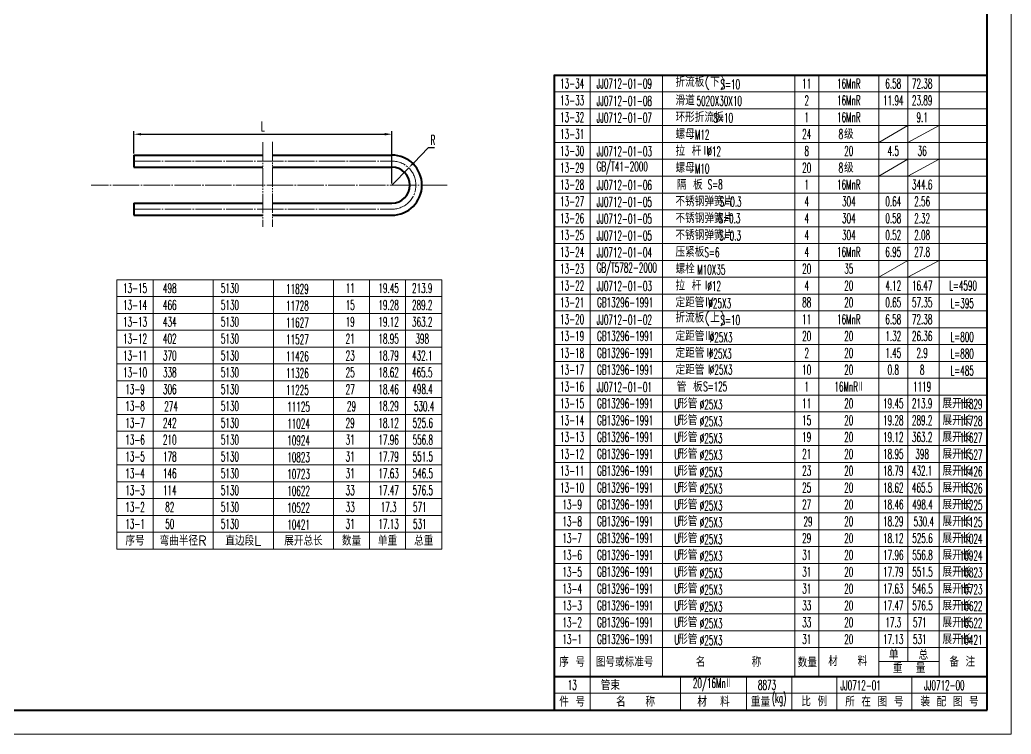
# Model space of a CAD drawing. Header units: millimetres. Extents: x 653 to 3278, y 1219 to 2187.
# Drawn here: x 1974.1 to 2386.2, y 1592.8 to 1889.8 of the extents above; entities that cross this region are included whole.
import ezdxf

# ---------------------------------------------------------------- set-up
doc = ezdxf.new("R2010")
doc.units = ezdxf.units.MM
doc.linetypes.add('JIS_08_11', pattern=[12.8, 11, -0.6, 0.6, -0.6])
doc.linetypes.add('JIS_09_08', pattern=[10.75, 8, -0.55, 0.55, -0.55, 0.55, -0.55])
for name, color, linetype, lineweight in [('图层1', 1, 'Continuous', 40), ('图层2', 4, 'JIS_08_11', 20), ('图层3', 2, 'Continuous', 20), ('图层5', 6, 'JIS_09_08', 20)]:
    doc.layers.add(name, color=color, linetype=linetype, lineweight=lineweight)
doc.styles.get("Standard").update_dxf_attribs({"font": 'romans.shx', "width": 0.55, "height": 4, "bigfont": 'gbcbig.shx'})
doc.styles.add('样式 1', font='romans.shx', dxfattribs={"height": 4, "bigfont": 'gbcbig.shx'})
doc.styles.add('样式 2', font='romans.shx', dxfattribs={"width": 0.55, "height": 4, "bigfont": 'gbcbig.shx'})
doc.styles.add('样式 4', font='romans.shx', dxfattribs={"height": 6, "bigfont": 'gbcbig.shx'})
doc.dimstyles.new('ISO-25', dxfattribs={"dimtxt": 4, "dimasz": 3, "dimexe": 1.25, "dimexo": 0.625, "dimgap": 1.25, "dimtad": 1, "dimtoh": 1, "dimtxsty": 'Standard', "dimcen": 2.5, "dimadec": 1, "dimazin": 2, "dimtfac": 1, "dimtmove": 0, "dimatfit": 3, "dimfxl": 1, "dimarcsym": 0})
doc.dimstyles.new('副本 ISO-25', dxfattribs={"dimtxt": 4, "dimasz": 3, "dimexe": 1.25, "dimexo": 0.625, "dimgap": 1.25, "dimtad": 1, "dimdec": 1, "dimtxsty": 'Standard', "dimcen": 2.5, "dimazin": 2, "dimtfac": 1, "dimtdec": 1, "dimtmove": 0, "dimatfit": 3, "dimfxl": 1, "dimarcsym": 0})

# ---------------------------------------------------------------- blocks, each defined once
blk = doc.blocks.new('*D396')
at = {"layer": 'Defpoints', "color": 0}
for p in [(2128.77, 1842.22), (2021.53, 1833.55), (2128.77, 1821.05)]:
    blk.add_point(p, dxfattribs=at)
at = {"layer": '图层3', "color": 0, "lineweight": -2}
for p, q in [((2021.53, 1834.18), (2021.53, 1843.47)), ((2024.53, 1842.22), (2125.77, 1842.22)), ((2128.77, 1821.68), (2128.77, 1843.47))]:
    blk.add_line(p, q, dxfattribs=at)
at = {"layer": '图层3', "color": 0}
for points in [[(2024.53, 1842.72), (2024.53, 1841.72), (2021.53, 1842.22)], [(2125.77, 1842.72), (2125.77, 1841.72), (2128.77, 1842.22)]]:
    blk.add_solid(points, dxfattribs=at)
at = {"layer": '图层3', "color": 0, "insert": (2075.15, 1845.47), "char_height": 4, "attachment_point": 5}
blk.add_mtext('L', dxfattribs=at)
blk = doc.blocks.new('*D397')
at = {"layer": 'Defpoints', "color": 0}
for p in [(2135.75, 1828.22), (2128.77, 1821.05)]:
    blk.add_point(p, dxfattribs=at)
at = {"layer": '图层3', "color": 0, "lineweight": -2}
for p, q in [((2143.84, 1836.52), (2137.84, 1830.36)), ((2146.55, 1836.52), (2143.84, 1836.52)), ((2128.77, 1821.05), (2135.75, 1828.22))]:
    blk.add_line(p, q, dxfattribs=at)
at = {"layer": '图层3', "color": 0}
blk.add_solid([(2137.48, 1830.71), (2138.2, 1830.02), (2135.75, 1828.22)], dxfattribs=at)
at = {"layer": '图层3', "color": 0, "insert": (2145.82, 1839.77), "char_height": 4, "attachment_point": 5}
blk.add_mtext('R', dxfattribs=at)

msp = doc.modelspace()

# ---------------------------------------------------------------- linework, layer by layer
at = {"layer": '图层1'}
for p, q in [((2376.225, 1602.779), (2376.225, 2176.779)), ((2196.225, 1866.946), (2196.225, 1602.779)), ((2196.225, 1866.779), (2376.221, 1866.779)), ((2021.534, 1833.552), (2075.152, 1833.552)), ((2021.534, 1833.552), (2021.534, 1828.552)), ((2079.152, 1833.552), (2128.771, 1833.552)), ((2021.534, 1828.552), (2075.152, 1828.552)), ((2079.152, 1828.552), (2128.771, 1828.552)), ((2021.534, 1813.552), (2075.152, 1813.552)), ((2021.534, 1813.552), (2021.534, 1808.552)), ((2079.152, 1813.552), (2128.771, 1813.552)), ((2021.534, 1808.552), (2075.152, 1808.552)), ((2079.152, 1808.552), (2128.771, 1808.552)), ((2196.225, 1616.779), (2376.221, 1616.779)), ((1570.225, 1602.779), (2376.225, 1602.779))]:
    msp.add_line(p, q, dxfattribs=at)
for radius in [12.5, 7.5]:
    msp.add_arc((2128.771, 1821.052), radius, 270, 90, dxfattribs=at)
at = {"layer": '图层2'}
for p, q in [((2021.534, 1831.052), (2128.771, 1831.052)), ((2151.735, 1821.052), (2003.686, 1821.052)), ((2021.534, 1811.052), (2128.771, 1811.052))]:
    msp.add_line(p, q, dxfattribs=at)
msp.add_arc((2128.771, 1821.052), 10, 270, 90, dxfattribs=at)
at = {"layer": '图层3'}
for p, q in [((2386.225, 1592.779), (2386.225, 2186.779)), ((2211.225, 1616.811), (2211.225, 1866.946)), ((2241.224, 1616.811), (2241.224, 1866.779)), ((2296.223, 1616.811), (2296.223, 1866.779)), ((2306.223, 1616.811), (2306.223, 1866.779)), ((2331.222, 1616.811), (2331.222, 1866.779)), ((2343.222, 1623.041), (2343.222, 1866.779)), ((2356.222, 1616.811), (2356.222, 1866.779)), ((2196.225, 1859.779), (2376.221, 1859.779)), ((2196.225, 1852.779), (2376.221, 1852.779)), ((2196.225, 1845.779), (2376.221, 1845.779)), ((2331.222, 1838.779), (2343.222, 1845.779)), ((2343.222, 1838.779), (2356.222, 1845.779)), ((2196.225, 1838.779), (2376.221, 1838.779)), ((2196.225, 1831.779), (2376.221, 1831.779)), ((2331.222, 1824.779), (2343.222, 1831.779)), ((2343.222, 1824.779), (2356.222, 1831.779)), ((2196.225, 1824.779), (2376.221, 1824.779)), ((2196.225, 1817.779), (2376.221, 1817.779)), ((2196.225, 1810.779), (2376.221, 1810.779)), ((2196.225, 1803.779), (2376.221, 1803.779)), ((2196.225, 1796.779), (2376.221, 1796.779)), ((2196.225, 1789.779), (2376.221, 1789.779)), ((2331.222, 1782.779), (2343.222, 1789.779)), ((2343.222, 1782.779), (2356.222, 1789.779)), ((2014.486, 1781.708), (2149.486, 1781.708)), ((2014.486, 1781.708), (2014.486, 1669.708)), ((2029.486, 1781.708), (2029.486, 1669.708)), ((2054.486, 1781.708), (2054.486, 1669.708)), ((2079.486, 1781.708), (2079.486, 1669.708)), ((2104.486, 1781.708), (2104.486, 1669.708)), ((2119.486, 1781.708), (2119.486, 1669.708)), ((2134.486, 1781.708), (2134.486, 1669.708)), ((2149.486, 1781.708), (2149.486, 1669.708)), ((2196.225, 1782.779), (2376.221, 1782.779)), ((2014.486, 1774.708), (2149.486, 1774.708)), ((2196.225, 1775.779), (2376.221, 1775.779)), ((2196.225, 1768.779), (2376.221, 1768.779)), ((2014.486, 1767.708), (2149.486, 1767.708)), ((2014.486, 1760.708), (2149.486, 1760.708)), ((2196.225, 1761.779), (2376.221, 1761.779)), ((2014.486, 1753.708), (2149.486, 1753.708)), ((2196.225, 1754.779), (2376.221, 1754.779)), ((2196.225, 1747.779), (2376.221, 1747.779)), ((2014.486, 1746.708), (2149.486, 1746.708)), ((2014.486, 1739.708), (2149.486, 1739.708)), ((2196.225, 1740.779), (2376.221, 1740.779)), ((2014.486, 1732.708), (2149.486, 1732.708)), ((2196.225, 1733.779), (2376.221, 1733.779)), ((2014.486, 1725.708), (2149.486, 1725.708)), ((2196.225, 1726.779), (2376.221, 1726.779)), ((2014.486, 1718.708), (2149.486, 1718.708)), ((2196.225, 1719.779), (2376.221, 1719.779)), ((2014.486, 1711.708), (2149.486, 1711.708)), ((2196.225, 1712.779), (2376.221, 1712.779)), ((2014.486, 1704.708), (2149.486, 1704.708)), ((2196.225, 1705.779), (2376.221, 1705.779)), ((2196.225, 1698.779), (2376.221, 1698.779)), ((2014.486, 1697.708), (2149.486, 1697.708)), ((2014.486, 1690.708), (2149.486, 1690.708)), ((2196.225, 1691.779), (2376.221, 1691.779)), ((2014.486, 1683.708), (2149.486, 1683.708)), ((2196.225, 1684.779), (2376.221, 1684.779)), ((2196.225, 1677.779), (2376.221, 1677.779)), ((2014.486, 1676.708), (2149.486, 1676.708)), ((2014.486, 1669.708), (2149.486, 1669.708)), ((2196.225, 1670.779), (2376.221, 1670.779)), ((2196.225, 1663.779), (2376.221, 1663.779)), ((2196.225, 1656.779), (2376.221, 1656.779)), ((2196.225, 1649.779), (2376.221, 1649.779)), ((2196.225, 1642.779), (2376.221, 1642.779)), ((2196.225, 1635.779), (2376.221, 1635.779)), ((2196.225, 1628.779), (2376.221, 1628.779)), ((2331.23, 1623.009), (2356.142, 1623.009)), ((2196.225, 1616.779), (2376.225, 1616.779)), ((2211.225, 1602.779), (2211.225, 1616.779)), ((2248.725, 1602.779), (2248.725, 1616.779)), ((2276.225, 1602.779), (2276.225, 1616.779)), ((2294.975, 1602.779), (2294.975, 1616.779)), ((2313.725, 1602.779), (2313.725, 1616.779)), ((2344.975, 1602.779), (2344.975, 1616.779)), ((2196.225, 1609.779), (2376.225, 1609.779)), ((1545.225, 1592.779), (2386.225, 1592.779))]:
    msp.add_line(p, q, dxfattribs=at)
at = {"layer": '图层5'}
for p, q in [((2075.152, 1838.922), (2075.152, 1803.722)), ((2079.152, 1839.075), (2079.152, 1803.722))]:
    msp.add_line(p, q, dxfattribs=at)

# ---------------------------------------------------------------- texts
at = {"layer": '图层3'}
for s, insert, char_height, width, attachment_point, style in [('13-34', (2203.725, 1863.279), 4, 14.99969, 5, '样式 2'), ('JJ0712-01-09', (2213.876, 1863.246), 4, 37.5, 4, '样式 2'), ('折流板(下)', (2246.667, 1863.279), 4, 29.99939, 4, '样式 1'), ('S=10', (2269.454, 1862.962), 4, 9.9998, 5, '样式 2'), ('11', (2301.223, 1863.279), 4, 9.9998, 5, '样式 2'), ('16MnR', (2318.722, 1863.279), 4, 24.99949, 5, '样式 2'), ('6.58', (2337.222, 1863.279), 4, 11.99976, 5, '样式 2'), ('72.38', (2349.222, 1863.279), 4, 11.99976, 5, '样式 2'), ('滑道', (2246.667, 1856.279), 4, 29.99939, 4, '样式 1'), ('13-33', (2203.725, 1856.279), 4, 14.99969, 5, '样式 2'), ('JJ0712-01-08', (2213.876, 1856.079), 4, 37.5, 4, '样式 2'), ('5020X30X10', (2264.863, 1856.077), 4, 26.27289, 5, '样式 2'), ('2', (2301.223, 1856.279), 4, 9.9998, 5, '样式 2'), ('16MnR', (2318.722, 1856.279), 4, 24.99949, 5, '样式 2'), ('11.94', (2337.222, 1856.279), 4, 11.99976, 5, '样式 2'), ('23.89', (2349.222, 1856.279), 4, 11.99976, 5, '样式 2'), ('13-32', (2203.725, 1849.279), 4, 14.99969, 5, '样式 2'), ('JJ0712-01-07', (2213.876, 1849.079), 4, 37.5, 4, '样式 2'), ('环形折流板', (2246.667, 1849.279), 4, 29.99939, 4, '样式 1'), ('S=10', (2266.55, 1849.029), 4, 9.9998, 5, '样式 2'), ('1', (2301.223, 1849.279), 4, 9.9998, 5, '样式 2'), ('16MnR', (2318.722, 1849.279), 4, 24.99949, 5, '样式 2'), ('9.1', (2349.222, 1849.279), 4, 11.99976, 5, '样式 2'), ('13-31', (2203.725, 1842.279), 4, 14.99969, 5, '样式 2'), ('螺母', (2246.667, 1842.279), 4, 29.99939, 4, '样式 1'), ('M12', (2257.765, 1842.038), 4, 9.9998, 5, '样式 2'), ('24', (2301.223, 1842.279), 4, 9.9998, 5, '样式 2'), ('8', (2315.446, 1842.274), 4, 9.9998, 5, '样式 2'), ('级', (2318.722, 1842.279), 4, 24.99949, 5, '样式 1'), ('13-30', (2203.725, 1835.279), 4, 14.99969, 5, '样式 2'), ('JJ0712-01-03', (2213.876, 1835.079), 4, 37.5, 4, '样式 2'), ('拉 杆Ⅱ', (2246.667, 1835.279), 4, 29.99939, 4, '样式 1'), ('%%C12', (2262.766, 1835.072), 4, 9.9998, 5, '样式 2'), ('8', (2301.223, 1835.279), 4, 9.9998, 5, '样式 2'), ('20', (2318.722, 1835.279), 4, 24.99949, 5, '样式 2'), ('4.5', (2337.222, 1835.279), 4, 11.99976, 5, '样式 2'), ('36', (2349.222, 1835.279), 4, 11.99976, 5, '样式 2'), ('13-29', (2203.725, 1828.279), 4, 14.99969, 5, '样式 2'), ('GB/T41-2000', (2213.876, 1828.135), 4, 37.5, 4, '样式 2'), ('螺母', (2246.667, 1828.279), 4, 29.99939, 4, '样式 1'), ('M10', (2257.733, 1827.926), 4, 9.9998, 5, '样式 2'), ('20', (2301.223, 1828.279), 4, 9.9998, 5, '样式 2'), ('8', (2315.446, 1828.274), 4, 9.9998, 5, '样式 2'), ('级', (2318.722, 1828.279), 4, 24.99949, 5, '样式 1'), ('13-28', (2203.725, 1821.279), 4, 14.99969, 5, '样式 2'), ('JJ0712-01-06', (2213.876, 1821.079), 4, 37.5, 4, '样式 2'), ('隔 板', (2247.209, 1821.203), 4, 29.99939, 4, '样式 1'), ('S=8', (2263.167, 1821.33), 4, 9.9998, 5, '样式 2'), ('1', (2301.223, 1821.279), 4, 9.9998, 5, '样式 2'), ('16MnR', (2318.722, 1821.279), 4, 24.99949, 5, '样式 2'), ('344.6', (2349.222, 1821.279), 4, 11.99976, 5, '样式 2'), ('13-27', (2203.725, 1814.279), 4, 14.99969, 5, '样式 2'), ('JJ0712-01-05', (2213.876, 1814.079), 4, 37.5, 4, '样式 2'), ('不锈钢弹簧片', (2246.667, 1814.279), 4, 29.99939, 4, '样式 1'), ('S=0.3', (2269.617, 1814.118), 4, 9.9998, 5, '样式 2'), ('4', (2301.223, 1814.279), 4, 9.9998, 5, '样式 2'), ('304', (2318.722, 1814.279), 4, 24.99949, 5, '样式 2'), ('0.64', (2337.222, 1814.279), 4, 11.99976, 5, '样式 2'), ('2.56', (2349.222, 1814.279), 4, 11.99976, 5, '样式 2'), ('13-26', (2203.725, 1807.279), 4, 14.99969, 5, '样式 2'), ('不锈钢弹簧片', (2246.667, 1807.279), 4, 29.99939, 4, '样式 1'), ('4', (2301.223, 1807.279), 4, 9.9998, 5, '样式 2'), ('304', (2318.722, 1807.279), 4, 24.99949, 5, '样式 2'), ('0.58', (2337.222, 1807.279), 4, 11.99976, 5, '样式 2'), ('2.32', (2349.222, 1807.279), 4, 11.99976, 5, '样式 2'), ('JJ0712-01-05', (2213.876, 1807.079), 4, 37.5, 4, '样式 2'), ('S=0.3', (2269.111, 1807.247), 4, 9.9998, 5, '样式 2'), ('13-25', (2203.725, 1800.279), 4, 14.99969, 5, '样式 2'), ('JJ0712-01-05', (2213.876, 1800.079), 4, 37.5, 4, '样式 2'), ('不锈钢弹簧片', (2246.667, 1800.279), 4, 29.99939, 4, '样式 1'), ('S=0.3', (2269.391, 1800.088), 4, 9.9998, 5, '样式 2'), ('4', (2301.223, 1800.279), 4, 9.9998, 5, '样式 2'), ('304', (2318.722, 1800.279), 4, 24.99949, 5, '样式 2'), ('0.52', (2337.222, 1800.279), 4, 11.99976, 5, '样式 2'), ('2.08', (2349.222, 1800.279), 4, 11.99976, 5, '样式 2'), ('13-24', (2203.725, 1793.279), 4, 14.99969, 5, '样式 2'), ('JJ0712-01-04', (2213.876, 1793.079), 4, 37.5, 4, '样式 2'), ('压紧板', (2246.667, 1793.279), 4, 29.99939, 4, '样式 1'), ('S=6', (2261.817, 1793.074), 4, 9.9998, 5, '样式 2'), ('4', (2301.223, 1793.279), 4, 9.9998, 5, '样式 2'), ('16MnR', (2318.722, 1793.279), 4, 24.99949, 5, '样式 2'), ('6.95', (2337.222, 1793.279), 4, 11.99976, 5, '样式 2'), ('27.8', (2349.222, 1793.279), 4, 11.99976, 5, '样式 2'), ('GB/T5782-2000', (2213.876, 1786.079), 4, 37.5, 4, '样式 2'), ('螺栓', (2246.667, 1786.279), 4, 29.99939, 4, '样式 1'), ('13-23', (2203.725, 1786.279), 4, 14.99969, 5, '样式 2'), ('M10X35', (2261.568, 1785.908), 4, 9.9998, 5, '样式 2'), ('20', (2301.223, 1786.279), 4, 9.9998, 5, '样式 2'), ('35', (2318.722, 1786.279), 4, 24.99949, 5, '样式 2'), ('13-22', (2203.725, 1779.279), 4, 14.99969, 5, '样式 2'), ('JJ0712-01-03', (2213.876, 1779.079), 4, 37.5, 4, '样式 2'), ('拉 杆Ⅰ', (2246.667, 1779.279), 4, 29.99939, 4, '样式 1'), ('%%C12', (2262.766, 1779.072), 4, 9.9998, 5, '样式 2'), ('4', (2301.223, 1779.279), 4, 9.9998, 5, '样式 2'), ('20', (2318.722, 1779.279), 4, 24.99949, 5, '样式 2'), ('4.12', (2337.222, 1779.279), 4, 11.99976, 5, '样式 2'), ('16.47', (2349.222, 1779.279), 4, 11.99976, 5, '样式 2'), ('13-15', (2021.986, 1778.208), 4, 14.99969, 5, '样式 2'), ('498', (2036.431, 1778.208), 4, 9.9998, 5, '样式 2'), ('5130', (2061.431, 1778.208), 4, 9.9998, 5, '样式 2'), ('11', (2111.431, 1778.208), 4, 9.9998, 5, '样式 2'), ('19.45', (2127.414, 1778.208), 4, 11.99976, 5, '样式 2'), ('213.9', (2141.383, 1778.208), 4, 11.99976, 5, '样式 2'), ('13-14', (2021.986, 1771.208), 4, 14.99969, 5, '样式 2'), ('466', (2036.431, 1771.208), 4, 9.9998, 5, '样式 2'), ('5130', (2061.431, 1771.208), 4, 9.9998, 5, '样式 2'), ('15', (2111.431, 1771.208), 4, 9.9998, 5, '样式 2'), ('19.28', (2127.414, 1771.208), 4, 11.99976, 5, '样式 2'), ('289.2', (2141.383, 1771.208), 4, 11.99976, 5, '样式 2'), ('13-21', (2203.725, 1772.279), 4, 14.99969, 5, '样式 2'), ('GB13296-1991', (2225.766, 1772.286), 4, 32, 5, '样式 2'), ('定距管Ⅳ', (2246.667, 1772.279), 4, 29.99939, 4, '样式 1'), ('%%C25X3', (2265.065, 1771.864), 4, 26.27289, 5, '样式 2'), ('88', (2301.223, 1772.279), 4, 9.9998, 5, '样式 2'), ('20', (2318.722, 1772.279), 4, 24.99949, 5, '样式 2'), ('0.65', (2337.222, 1772.279), 4, 11.99976, 5, '样式 2'), ('57.35', (2349.222, 1772.279), 4, 11.99976, 5, '样式 2'), ('L=395', (2365.848, 1771.946), 4, 26.27289, 5, '样式 2'), ('折流板(上)', (2246.667, 1765.279), 4, 29.99939, 4, '样式 1'), ('13-13', (2021.986, 1764.208), 4, 14.99969, 5, '样式 2'), ('434', (2036.431, 1764.208), 4, 9.9998, 5, '样式 2'), ('5130', (2061.431, 1764.208), 4, 9.9998, 5, '样式 2'), ('19', (2111.431, 1764.208), 4, 9.9998, 5, '样式 2'), ('19.12', (2127.414, 1764.208), 4, 11.99976, 5, '样式 2'), ('363.2', (2141.383, 1764.208), 4, 11.99976, 5, '样式 2'), ('13-20', (2203.725, 1765.279), 4, 14.99969, 5, '样式 2'), ('JJ0712-01-02', (2213.876, 1765.079), 4, 37.5, 4, '样式 2'), ('S=10', (2269.454, 1764.962), 4, 9.9998, 5, '样式 2'), ('11', (2301.223, 1765.279), 4, 9.9998, 5, '样式 2'), ('16MnR', (2318.722, 1765.279), 4, 24.99949, 5, '样式 2'), ('6.58', (2337.222, 1765.279), 4, 11.99976, 5, '样式 2'), ('72.38', (2349.222, 1765.279), 4, 11.99976, 5, '样式 2'), ('13-19', (2203.725, 1758.279), 4, 14.99969, 5, '样式 2'), ('GB13296-1991', (2225.766, 1758.286), 4, 32, 5, '样式 2'), ('定距管Ⅲ', (2246.667, 1758.279), 4, 29.99939, 4, '样式 1'), ('20', (2301.223, 1758.279), 4, 9.9998, 5, '样式 2'), ('20', (2318.722, 1758.279), 4, 24.99949, 5, '样式 2'), ('1.32', (2337.222, 1758.279), 4, 11.99976, 5, '样式 2'), ('26.36', (2349.222, 1758.279), 4, 11.99976, 5, '样式 2'), ('L=800', (2365.848, 1757.946), 4, 26.27289, 5, '样式 2'), ('13-12', (2021.986, 1757.208), 4, 14.99969, 5, '样式 2'), ('402', (2036.431, 1757.208), 4, 9.9998, 5, '样式 2'), ('5130', (2061.431, 1757.208), 4, 9.9998, 5, '样式 2'), ('21', (2111.431, 1757.208), 4, 9.9998, 5, '样式 2'), ('18.95', (2127.414, 1757.208), 4, 11.99976, 5, '样式 2'), ('398', (2141.383, 1757.208), 4, 11.99976, 5, '样式 2'), ('%%C25X3', (2265.629, 1757.749), 4, 27.88622, 5, '样式 2'), ('13-11', (2021.986, 1750.208), 4, 14.99969, 5, '样式 2'), ('370', (2036.431, 1750.208), 4, 9.9998, 5, '样式 2'), ('5130', (2061.431, 1750.208), 4, 9.9998, 5, '样式 2'), ('23', (2111.431, 1750.208), 4, 9.9998, 5, '样式 2'), ('18.79', (2127.414, 1750.208), 4, 11.99976, 5, '样式 2'), ('432.1', (2141.383, 1750.208), 4, 11.99976, 5, '样式 2'), ('13-18', (2203.725, 1751.279), 4, 14.99969, 5, '样式 2'), ('GB13296-1991', (2225.766, 1751.286), 4, 32, 5, '样式 2'), ('定距管Ⅱ', (2246.667, 1751.279), 4, 29.99939, 4, '样式 1'), ('%%C25X3', (2265.277, 1750.986), 4, 26.27289, 5, '样式 2'), ('2', (2301.223, 1751.279), 4, 9.9998, 5, '样式 2'), ('20', (2318.722, 1751.279), 4, 24.99949, 5, '样式 2'), ('1.45', (2337.222, 1751.279), 4, 11.99976, 5, '样式 2'), ('2.9', (2349.222, 1751.279), 4, 11.99976, 5, '样式 2'), ('L=880', (2365.848, 1750.946), 4, 26.27289, 5, '样式 2'), ('13-10', (2021.986, 1743.208), 4, 14.99969, 5, '样式 2'), ('338', (2036.431, 1743.208), 4, 9.9998, 5, '样式 2'), ('5130', (2061.431, 1743.208), 4, 9.9998, 5, '样式 2'), ('25', (2111.431, 1743.208), 4, 9.9998, 5, '样式 2'), ('18.62', (2127.414, 1743.208), 4, 11.99976, 5, '样式 2'), ('465.5', (2141.383, 1743.208), 4, 11.99976, 5, '样式 2'), ('13-17', (2203.725, 1744.279), 4, 14.99969, 5, '样式 2'), ('GB13296-1991', (2225.766, 1744.286), 4, 32, 5, '样式 2'), ('定距管Ⅰ', (2246.667, 1744.279), 4, 29.99939, 4, '样式 1'), ('%%C25X3', (2265.656, 1744.339), 4, 22.94039, 5, '样式 2'), ('10', (2301.223, 1744.279), 4, 9.9998, 5, '样式 2'), ('20', (2318.722, 1744.279), 4, 24.99949, 5, '样式 2'), ('0.8', (2337.222, 1744.279), 4, 11.99976, 5, '样式 2'), ('8', (2349.222, 1744.279), 4, 11.99976, 5, '样式 2'), ('L=485', (2365.848, 1743.946), 4, 26.27289, 5, '样式 2'), ('13-16', (2203.725, 1737.279), 4, 14.99969, 5, '样式 2'), ('管 板', (2247.209, 1737.203), 4, 29.99939, 4, '样式 1'), ('S=125', (2263.167, 1737.33), 4, 9.9998, 5, '样式 2'), ('1', (2301.223, 1737.279), 4, 9.9998, 5, '样式 2'), ('16MnRⅡ', (2318.722, 1737.279), 4, 24.99949, 5, '样式 2'), ('1119', (2349.222, 1737.279), 4, 11.99976, 5, '样式 2'), ('13-9', (2021.986, 1736.208), 4, 14.99969, 5, '样式 2'), ('306', (2036.431, 1736.208), 4, 9.9998, 5, '样式 2'), ('5130', (2061.431, 1736.208), 4, 9.9998, 5, '样式 2'), ('27', (2111.431, 1736.208), 4, 9.9998, 5, '样式 2'), ('18.46', (2127.414, 1736.208), 4, 11.99976, 5, '样式 2'), ('498.4', (2141.528, 1736.239), 4, 9.9998, 5, '样式 2'), ('JJ0712-01-01', (2213.876, 1737.079), 4, 37.5, 4, '样式 2'), ('13-8', (2021.986, 1729.208), 4, 14.99969, 5, '样式 2'), ('274', (2036.973, 1729.131), 4, 9.9998, 5, '样式 2'), ('5130', (2061.431, 1729.208), 4, 9.9998, 5, '样式 2'), ('29', (2111.973, 1729.131), 4, 9.9998, 5, '样式 2'), ('18.29', (2127.414, 1729.208), 4, 11.99976, 5, '样式 2'), ('530.4', (2142.162, 1729.131), 4, 9.9998, 5, '样式 2'), ('13-15', (2203.725, 1730.279), 4, 14.99969, 5, '样式 2'), ('GB13296-1991', (2225.766, 1730.286), 4, 32, 5, '样式 2'), ('U', (2248.274, 1730.086), 4, 9.50916, 6, '样式 2'), (' 形管', (2245.042, 1730.279), 4, 29.99939, 4, '样式 1'), ('%%C25X3', (2261.479, 1729.839), 4, 9.9998, 5, '样式 2'), ('11', (2301.223, 1730.279), 4, 9.9998, 5, '样式 2'), ('20', (2318.722, 1730.279), 4, 24.99949, 5, '样式 2'), ('19.45', (2337.222, 1730.279), 4, 11.99976, 5, '样式 2'), ('213.9', (2349.222, 1730.279), 4, 11.99976, 5, '样式 2'), ('展开长', (2357.664, 1730.262), 4, 26.11556, 4, '样式 1'), ('13-7', (2021.986, 1722.208), 4, 14.99969, 5, '样式 2'), ('242', (2036.431, 1722.208), 4, 9.9998, 5, '样式 2'), ('5130', (2061.431, 1722.208), 4, 9.9998, 5, '样式 2'), ('29', (2111.431, 1722.208), 4, 9.9998, 5, '样式 2'), ('18.12', (2127.414, 1722.208), 4, 11.99976, 5, '样式 2'), ('525.6', (2141.62, 1722.208), 4, 9.9998, 5, '样式 2'), ('13-14', (2203.725, 1723.279), 4, 14.99969, 5, '样式 2'), ('GB13296-1991', (2225.766, 1723.286), 4, 32, 5, '样式 2'), ('U', (2248.274, 1723.086), 4, 9.50916, 6, '样式 2'), (' 形管', (2245.042, 1723.279), 4, 29.99939, 4, '样式 1'), ('%%C25X3', (2261.479, 1722.839), 4, 9.9998, 5, '样式 2'), ('15', (2301.223, 1723.279), 4, 9.9998, 5, '样式 2'), ('20', (2318.722, 1723.279), 4, 24.99949, 5, '样式 2'), ('19.28', (2337.222, 1723.279), 4, 11.99976, 5, '样式 2'), ('289.2', (2349.222, 1723.279), 4, 11.99976, 5, '样式 2'), ('展开长', (2357.664, 1723.262), 4, 26.11556, 4, '样式 1'), (' 形管', (2245.042, 1716.279), 4, 29.99939, 4, '样式 1'), ('展开长', (2357.664, 1716.262), 4, 26.11556, 4, '样式 1'), ('13-6', (2021.986, 1715.208), 4, 14.99969, 5, '样式 2'), ('210', (2036.431, 1715.208), 4, 9.9998, 5, '样式 2'), ('5130', (2061.431, 1715.208), 4, 9.9998, 5, '样式 2'), ('31', (2111.431, 1715.208), 4, 9.9998, 5, '样式 2'), ('17.96', (2127.414, 1715.208), 4, 11.99976, 5, '样式 2'), ('556.8', (2141.62, 1715.208), 4, 9.9998, 5, '样式 2'), ('13-13', (2203.725, 1716.279), 4, 14.99969, 5, '样式 2'), ('GB13296-1991', (2225.766, 1716.286), 4, 32, 5, '样式 2'), ('U', (2248.274, 1716.086), 4, 9.50916, 6, '样式 2'), ('%%C25X3', (2261.479, 1715.839), 4, 9.9998, 5, '样式 2'), ('19', (2301.223, 1716.279), 4, 9.9998, 5, '样式 2'), ('20', (2318.722, 1716.279), 4, 24.99949, 5, '样式 2'), ('19.12', (2337.222, 1716.279), 4, 11.99976, 5, '样式 2'), ('363.2', (2349.222, 1716.279), 4, 11.99976, 5, '样式 2'), ('13-12', (2203.725, 1709.279), 4, 14.99969, 5, '样式 2'), ('GB13296-1991', (2225.766, 1709.286), 4, 32, 5, '样式 2'), ('U', (2248.274, 1709.086), 4, 9.50916, 6, '样式 2'), (' 形管', (2245.042, 1709.279), 4, 29.99939, 4, '样式 1'), ('%%C25X3', (2261.479, 1708.839), 4, 9.9998, 5, '样式 2'), ('21', (2301.223, 1709.279), 4, 9.9998, 5, '样式 2'), ('20', (2318.722, 1709.279), 4, 24.99949, 5, '样式 2'), ('18.95', (2337.222, 1709.279), 4, 11.99976, 5, '样式 2'), ('398', (2349.222, 1709.279), 4, 11.99976, 5, '样式 2'), ('展开长', (2357.664, 1709.262), 4, 26.11556, 4, '样式 1'), ('13-5', (2021.986, 1708.208), 4, 14.99969, 5, '样式 2'), ('178', (2036.431, 1708.208), 4, 9.9998, 5, '样式 2'), ('5130', (2061.431, 1708.208), 4, 9.9998, 5, '样式 2'), ('31', (2111.431, 1708.208), 4, 9.9998, 5, '样式 2'), ('17.79', (2127.414, 1708.208), 4, 11.99976, 5, '样式 2'), ('551.5', (2141.62, 1708.208), 4, 9.9998, 5, '样式 2'), ('13-4', (2021.986, 1701.208), 4, 14.99969, 5, '样式 2'), ('146', (2036.431, 1701.208), 4, 9.9998, 5, '样式 2'), ('5130', (2061.431, 1701.208), 4, 9.9998, 5, '样式 2'), ('31', (2111.431, 1701.208), 4, 9.9998, 5, '样式 2'), ('17.63', (2127.414, 1701.208), 4, 11.99976, 5, '样式 2'), ('546.5', (2141.62, 1701.208), 4, 9.9998, 5, '样式 2'), ('13-11', (2203.725, 1702.279), 4, 14.99969, 5, '样式 2'), ('GB13296-1991', (2225.766, 1702.286), 4, 32, 5, '样式 2'), ('U', (2248.274, 1702.086), 4, 9.50916, 6, '样式 2'), (' 形管', (2245.042, 1702.279), 4, 29.99939, 4, '样式 1'), ('%%C25X3', (2261.479, 1701.839), 4, 9.9998, 5, '样式 2'), ('23', (2301.223, 1702.279), 4, 9.9998, 5, '样式 2'), ('20', (2318.722, 1702.279), 4, 24.99949, 5, '样式 2'), ('18.79', (2337.222, 1702.279), 4, 11.99976, 5, '样式 2'), ('432.1', (2349.222, 1702.279), 4, 11.99976, 5, '样式 2'), ('展开长', (2357.664, 1702.262), 4, 26.11556, 4, '样式 1'), ('13-3', (2021.986, 1694.208), 4, 14.99969, 5, '样式 2'), ('114', (2036.431, 1694.208), 4, 9.9998, 5, '样式 2'), ('5130', (2061.431, 1694.208), 4, 9.9998, 5, '样式 2'), ('33', (2111.431, 1694.208), 4, 9.9998, 5, '样式 2'), ('17.47', (2127.414, 1694.208), 4, 11.99976, 5, '样式 2'), ('576.5', (2141.62, 1694.208), 4, 9.9998, 5, '样式 2'), ('13-10', (2203.725, 1695.279), 4, 14.99969, 5, '样式 2'), ('GB13296-1991', (2225.766, 1695.286), 4, 32, 5, '样式 2'), ('U', (2248.274, 1695.086), 4, 9.50916, 6, '样式 2'), (' 形管', (2245.042, 1695.279), 4, 29.99939, 4, '样式 1'), ('%%C25X3', (2261.479, 1694.839), 4, 9.9998, 5, '样式 2'), ('25', (2301.223, 1695.279), 4, 9.9998, 5, '样式 2'), ('20', (2318.722, 1695.279), 4, 24.99949, 5, '样式 2'), ('18.62', (2337.222, 1695.279), 4, 11.99976, 5, '样式 2'), ('465.5', (2349.222, 1695.279), 4, 11.99976, 5, '样式 2'), ('展开长', (2357.664, 1695.262), 4, 26.11556, 4, '样式 1'), ('13-9', (2203.725, 1688.279), 4, 14.99969, 5, '样式 2'), ('GB13296-1991', (2225.766, 1688.286), 4, 32, 5, '样式 2'), ('U', (2248.274, 1688.086), 4, 9.50916, 6, '样式 2'), (' 形管', (2245.042, 1688.279), 4, 29.99939, 4, '样式 1'), ('%%C25X3', (2261.479, 1687.839), 4, 9.9998, 5, '样式 2'), ('27', (2301.223, 1688.279), 4, 9.9998, 5, '样式 2'), ('20', (2318.722, 1688.279), 4, 24.99949, 5, '样式 2'), ('18.46', (2337.222, 1688.279), 4, 11.99976, 5, '样式 2'), ('498.4', (2349.352, 1688.279), 4, 9.9998, 5, '样式 2'), ('展开长', (2357.664, 1688.262), 4, 26.11556, 4, '样式 1'), ('13-2', (2021.986, 1687.208), 4, 14.99969, 5, '样式 2'), ('82', (2036.431, 1687.208), 4, 9.9998, 5, '样式 2'), ('5130', (2061.431, 1687.208), 4, 9.9998, 5, '样式 2'), ('33', (2111.431, 1687.208), 4, 9.9998, 5, '样式 2'), ('17.3', (2127.414, 1687.208), 4, 11.99976, 5, '样式 2'), ('571', (2140.383, 1687.208), 4, 9.9998, 5, '样式 2'), ('13-1', (2021.986, 1680.208), 4, 14.99969, 5, '样式 2'), ('50', (2036.431, 1680.208), 4, 9.9998, 5, '样式 2'), ('5130', (2061.431, 1680.208), 4, 9.9998, 5, '样式 2'), ('31', (2111.431, 1680.208), 4, 9.9998, 5, '样式 2'), ('17.13', (2127.414, 1680.208), 4, 11.99976, 5, '样式 2'), ('531', (2140.383, 1680.208), 4, 9.9998, 5, '样式 2'), ('13-8', (2203.725, 1681.279), 4, 14.99969, 5, '样式 2'), ('GB13296-1991', (2225.766, 1681.286), 4, 32, 5, '样式 2'), ('U', (2248.274, 1681.086), 4, 9.50916, 6, '样式 2'), (' 形管', (2245.042, 1681.279), 4, 29.99939, 4, '样式 1'), ('%%C25X3', (2261.479, 1680.839), 4, 9.9998, 5, '样式 2'), ('29', (2301.765, 1681.203), 4, 9.9998, 5, '样式 2'), ('20', (2318.722, 1681.279), 4, 24.99949, 5, '样式 2'), ('18.29', (2337.222, 1681.279), 4, 11.99976, 5, '样式 2'), ('530.4', (2349.894, 1681.203), 4, 9.9998, 5, '样式 2'), ('展开长', (2357.664, 1681.262), 4, 26.11556, 4, '样式 1'), ('序号', (2021.986, 1673.208), 4, 15, 5, '样式 1'), ('弯曲半径R', (2041.986, 1673.208), 4, 25, 5, '样式 1'), ('直边段L', (2066.986, 1673.208), 4, 25, 5, '样式 1'), ('展开总长', (2091.986, 1673.208), 4, 25, 5, '样式 1'), ('数量', (2111.986, 1673.208), 4, 15, 5, '样式 1'), ('单重', (2126.986, 1673.208), 4, 15, 5, '样式 1'), ('总重', (2141.986, 1673.208), 4, 15, 5, '样式 1'), ('13-7', (2203.725, 1674.279), 4, 14.99969, 5, '样式 2'), ('GB13296-1991', (2225.766, 1674.286), 4, 32, 5, '样式 2'), ('U', (2248.274, 1674.086), 4, 9.50916, 6, '样式 2'), (' 形管', (2245.042, 1674.279), 4, 29.99939, 4, '样式 1'), ('%%C25X3', (2261.479, 1673.839), 4, 9.9998, 5, '样式 2'), ('29', (2301.223, 1674.279), 4, 9.9998, 5, '样式 2'), ('20', (2318.722, 1674.279), 4, 24.99949, 5, '样式 2'), ('18.12', (2337.222, 1674.279), 4, 11.99976, 5, '样式 2'), ('525.6', (2349.352, 1674.279), 4, 9.9998, 5, '样式 2'), ('展开长', (2357.664, 1674.262), 4, 26.11556, 4, '样式 1'), ('13-6', (2203.725, 1667.279), 4, 14.99969, 5, '样式 2'), ('GB13296-1991', (2225.766, 1667.286), 4, 32, 5, '样式 2'), (' 形管', (2245.042, 1667.279), 4, 29.99939, 4, '样式 1'), ('31', (2301.223, 1667.279), 4, 9.9998, 5, '样式 2'), ('20', (2318.722, 1667.279), 4, 24.99949, 5, '样式 2'), ('17.96', (2337.222, 1667.279), 4, 11.99976, 5, '样式 2'), ('556.8', (2349.352, 1667.279), 4, 9.9998, 5, '样式 2'), ('展开长', (2357.664, 1667.262), 4, 26.11556, 4, '样式 1'), ('U', (2248.274, 1667.086), 4, 9.50916, 6, '样式 2'), ('%%C25X3', (2261.479, 1666.839), 4, 9.9998, 5, '样式 2'), ('13-5', (2203.725, 1660.279), 4, 14.99969, 5, '样式 2'), ('GB13296-1991', (2225.766, 1660.286), 4, 32, 5, '样式 2'), ('U', (2248.274, 1660.086), 4, 9.50916, 6, '样式 2'), (' 形管', (2245.042, 1660.279), 4, 29.99939, 4, '样式 1'), ('%%C25X3', (2261.479, 1659.839), 4, 9.9998, 5, '样式 2'), ('31', (2301.223, 1660.279), 4, 9.9998, 5, '样式 2'), ('20', (2318.722, 1660.279), 4, 24.99949, 5, '样式 2'), ('17.79', (2337.222, 1660.279), 4, 11.99976, 5, '样式 2'), ('551.5', (2349.352, 1660.279), 4, 9.9998, 5, '样式 2'), ('展开长', (2357.664, 1660.262), 4, 26.11556, 4, '样式 1'), ('13-4', (2203.725, 1653.279), 4, 14.99969, 5, '样式 2'), ('GB13296-1991', (2225.766, 1653.286), 4, 32, 5, '样式 2'), ('U', (2248.274, 1653.086), 4, 9.50916, 6, '样式 2'), (' 形管', (2245.042, 1653.279), 4, 29.99939, 4, '样式 1'), ('%%C25X3', (2261.479, 1652.839), 4, 9.9998, 5, '样式 2'), ('31', (2301.223, 1653.279), 4, 9.9998, 5, '样式 2'), ('20', (2318.722, 1653.279), 4, 24.99949, 5, '样式 2'), ('17.63', (2337.222, 1653.279), 4, 11.99976, 5, '样式 2'), ('546.5', (2349.352, 1653.279), 4, 9.9998, 5, '样式 2'), ('展开长', (2357.664, 1653.262), 4, 26.11556, 4, '样式 1'), (' 形管', (2245.042, 1646.279), 4, 29.99939, 4, '样式 1'), ('展开长', (2357.664, 1646.262), 4, 26.11556, 4, '样式 1'), ('13-3', (2203.725, 1646.279), 4, 14.99969, 5, '样式 2'), ('GB13296-1991', (2225.766, 1646.286), 4, 32, 5, '样式 2'), ('U', (2248.274, 1646.086), 4, 9.50916, 6, '样式 2'), ('%%C25X3', (2261.479, 1645.839), 4, 9.9998, 5, '样式 2'), ('33', (2301.223, 1646.279), 4, 9.9998, 5, '样式 2'), ('20', (2318.722, 1646.279), 4, 24.99949, 5, '样式 2'), ('17.47', (2337.222, 1646.279), 4, 11.99976, 5, '样式 2'), ('576.5', (2349.352, 1646.279), 4, 9.9998, 5, '样式 2'), ('13-2', (2203.725, 1639.279), 4, 14.99969, 5, '样式 2'), ('GB13296-1991', (2225.766, 1639.286), 4, 32, 5, '样式 2'), ('U', (2248.274, 1639.086), 4, 9.50916, 6, '样式 2'), (' 形管', (2245.042, 1639.279), 4, 29.99939, 4, '样式 1'), ('%%C25X3', (2261.479, 1638.839), 4, 9.9998, 5, '样式 2'), ('33', (2301.223, 1639.279), 4, 9.9998, 5, '样式 2'), ('20', (2318.722, 1639.279), 4, 24.99949, 5, '样式 2'), ('17.3', (2337.222, 1639.279), 4, 11.99976, 5, '样式 2'), ('571', (2348.222, 1639.279), 4, 9.9998, 5, '样式 2'), ('展开长', (2357.664, 1639.262), 4, 26.11556, 4, '样式 1'), ('13-1', (2203.725, 1632.279), 4, 14.99969, 5, '样式 2'), ('GB13296-1991', (2225.766, 1632.286), 4, 32, 5, '样式 2'), ('U', (2248.274, 1632.086), 4, 9.50916, 6, '样式 2'), (' 形管', (2245.042, 1632.279), 4, 29.99939, 4, '样式 1'), ('%%C25X3', (2261.479, 1631.839), 4, 9.9998, 5, '样式 2'), ('31', (2301.223, 1632.279), 4, 9.9998, 5, '样式 2'), ('20', (2318.722, 1632.279), 4, 24.99949, 5, '样式 2'), ('17.13', (2337.222, 1632.279), 4, 11.99976, 5, '样式 2'), ('531', (2348.222, 1632.279), 4, 9.9998, 5, '样式 2'), ('展开长', (2357.664, 1632.262), 4, 26.11556, 4, '样式 1'), ('{\\H1x;单}', (2337.399, 1625.854), 4, 11.86296, 5, '样式 4'), ('{\\H1x;总}', (2349.736, 1625.735), 4, 13.28653, 5, '样式 4'), ('{\\H1x;序 号}', (2203.725, 1622.779), 4, 14.99969, 5, '样式 4'), ('名       称', (2268.723, 1622.779), 3.9999, 54.99888, 5, '样式 4'), ('材   料', (2318.299, 1623.127), 4, 24.91229, 5, '样式 4'), ('{\\H1x;备 注}', (2365.892, 1622.884), 4, 18.89221, 5, '样式 4'), ('{\\H1x;重  量}', (2343.821, 1620.196), 4, 25.56868, 5, '样式 4'), ('管束', (2215.605, 1613.117), 4, 68.75, 4, '样式 1'), ('20/16MnⅡ', (2261.826, 1613.351), 4, 31.25, 5, '样式 2'), ('8873', (2284.735, 1613.279), 4, 9.9998, 5, '样式 2'), (' JJ0712-01', (2313.725, 1613.079), 4, 37.5, 4, '样式 2'), (' JJ0712-00', (2348.558, 1613.133), 4, 37.5, 4, '样式 2'), ('件 号', (2203.725, 1606.279), 4, 15, 5, '样式 1'), ('名   称', (2230.07, 1606.279), 4, 37.31081, 5, '样式 1'), ('材  料', (2262.475, 1606.279), 4, 27.5, 5, '样式 1'), ('重量', (2282.003, 1606.279), 4, 18.75, 5, '样式 1'), ('比 例', (2304.35, 1606.394), 4, 18.75, 5, '样式 1'), ('所 在 图 号', (2329.35, 1606.279), 4, 31.25, 5, '样式 1'), ('装 配 图 号', (2360.6, 1606.279), 4, 31.25, 5, '样式 1')]:
    msp.add_mtext(s, dxfattribs=dict(at, insert=insert, char_height=char_height, width=width, attachment_point=attachment_point, style=style))
at = {"layer": '图层3', "char_height": 4}
for s, insert, width, attachment_point in [('L=4590', (2366.222, 1779.279), 19.99959, 5), ('   11829', (2087.231, 1777.913), 19.99959, 5), ('   11728', (2087.231, 1770.913), 19.99959, 5), ('   11627', (2087.231, 1763.913), 19.99959, 5), ('   11527', (2087.231, 1756.913), 19.99959, 5), ('   11426', (2087.231, 1749.913), 19.99959, 5), ('   11326', (2087.231, 1742.913), 19.99959, 5), ('   11225', (2087.231, 1735.913), 19.99959, 5), ('   11829', (2367.328, 1730.002), 19.99959, 5), ('   11125', (2087.713, 1728.913), 19.99959, 5), ('   11024', (2087.713, 1721.913), 19.99959, 5), ('   11728', (2367.328, 1723.002), 19.99959, 5), ('   10924', (2087.713, 1714.913), 19.99959, 5), ('   11627', (2367.328, 1716.002), 19.99959, 5), ('   11527', (2367.328, 1709.002), 19.99959, 5), ('   10823', (2087.713, 1707.913), 19.99959, 5), ('   10723', (2087.713, 1700.913), 19.99959, 5), ('   11426', (2367.328, 1702.002), 19.99959, 5), ('   10622', (2087.713, 1693.913), 19.99959, 5), ('   11326', (2367.328, 1695.002), 19.99959, 5), ('   11225', (2367.328, 1688.002), 19.99959, 5), ('   10522', (2087.713, 1686.913), 19.99959, 5), ('   10421', (2087.713, 1679.913), 19.99959, 5), ('   11125', (2367.328, 1681.002), 19.99959, 5), ('   11024', (2367.328, 1674.002), 19.99959, 5), ('   10924', (2367.328, 1667.002), 19.99959, 5), ('   10823', (2367.328, 1660.002), 19.99959, 5), ('   10723', (2367.328, 1653.002), 19.99959, 5), ('   10622', (2367.328, 1646.002), 19.99959, 5), ('   10522', (2367.328, 1639.002), 19.99959, 5), ('   10421', (2367.328, 1632.002), 19.99959, 5), ('13', (2203.725, 1613.279), 15, 5), ('{\\F|c134;(kg)}', (2286.746, 1609.779), 8.22875, 1)]:
    msp.add_mtext(s, dxfattribs=dict(at, insert=insert, width=width, attachment_point=attachment_point))
at = {"layer": '图层3', "char_height": 4, "attachment_point": 5, "style": '样式 4'}
for s, insert in [('图号或标准号', (2225.521, 1622.793)), ('{\\H1x;数量}', (2301.479, 1622.575))]:
    msp.add_mtext(s, dxfattribs=dict(at, insert=insert))

# ---------------------------------------------------------------- dimensions: what is measured, and where the dimension line sits
at = {"layer": '图层3'}
dim = msp.add_linear_dim(base=(2128.771, 1842.224), p1=(2021.534, 1833.552), p2=(2128.771, 1821.052), text='L', dimstyle='副本 ISO-25', dxfattribs=at)
dim.commit()
dim.dimension.update_dxf_attribs({"geometry": '*D396', "text_midpoint": (2075.152, 1845.474)})
dim = msp.add_radius_dim(center=(2128.771, 1821.052), mpoint=(2135.748, 1828.216), text='R', dimstyle='ISO-25', dxfattribs=at)
dim.commit()
dim.dimension.update_dxf_attribs({"geometry": '*D397', "text_midpoint": (2145.821, 1836.522), "dimtype": 164})

doc.saveas('drawing.dxf')
